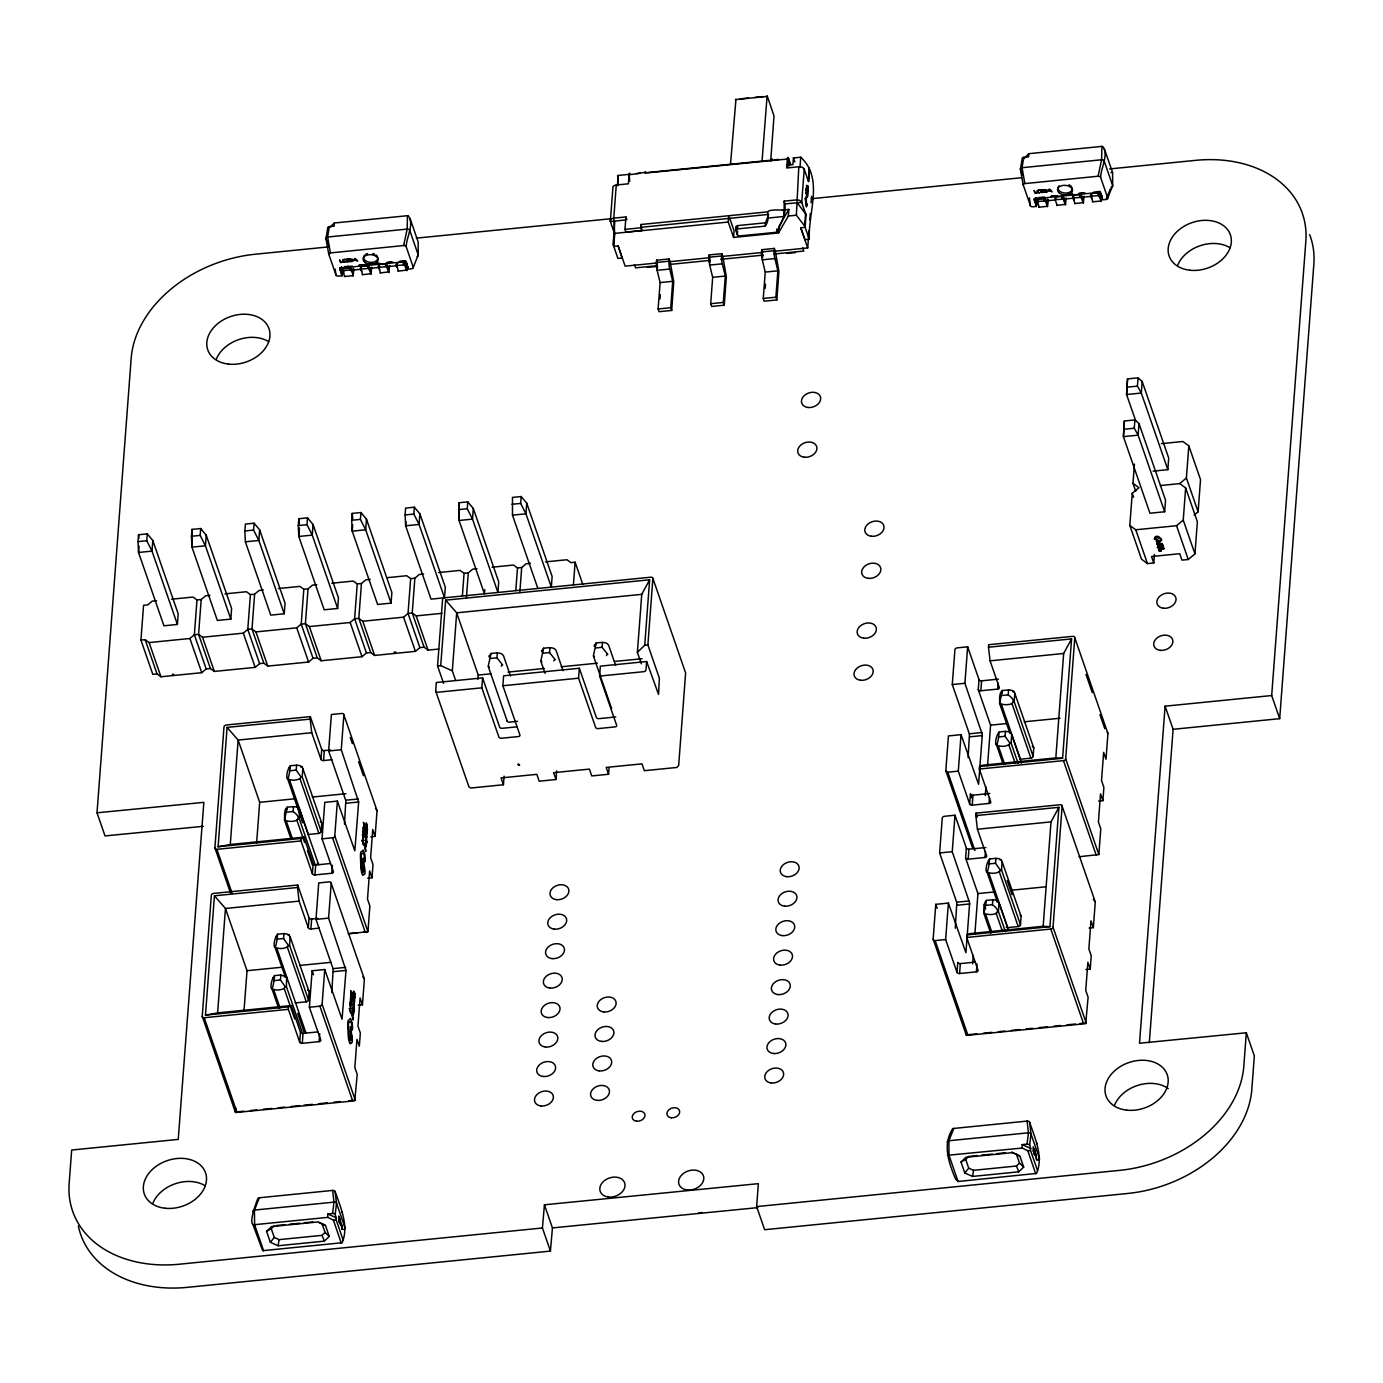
<?xml version="1.0" encoding="UTF-8"?>
<svg xmlns="http://www.w3.org/2000/svg" width="1383" height="1383" viewBox="0 0 1383 1383"><rect width="100%" height="100%" fill="white"/><g stroke="black" fill="none" stroke-linecap="round" stroke-linejoin="round"><path stroke-width="1.5" d="M807.949 189.454C806.963 183.801 808.346 192.565 807.326 188.33M806.687 190.093L806.445 194.502L805.857 192.807M807.292 188.762L807.793 191.511L807.81 190.214M339.146 1220.653C340.097 1227.326 340.443 1219.149 338.87 1220.826L338.87 1218.907L339.717 1223.229M353.374 1014.621L353.201 1013.445M366.028 846.223L365.855 845.048M1033.568 1151.33C1034.536 1157.986 1034.864 1149.878 1033.308 1151.52L1033.308 1149.584L1034.156 1153.906M806.168 188.641L806.462 193.24M1124.379 421.002L1123.411 436.63L1149.947 513.231L1164.659 511.762L1165.541 500.162L1139.004 423.544L1134.89 419.948L1124.379 421.002L1123.411 436.63L1138.14 435.161L1164.659 511.762M1153.111 471.136L1167.84 469.667L1168.704 458.05L1142.168 381.449L1138.053 377.853L1127.543 378.89L1126.575 394.518L1135.65 420.726M330.139 227.123L334.271 223.009L407.466 215.713L407.155 229.094L403.663 245.552L329.88 252.968A2.109 1.348 4.3 0 0 328.739 254.057L336.104 275.321A2.109 1.348 4.3 0 0 337.901 276.133L341.964 275.77L343.001 268.838L350.573 268.077L352.717 272.537L353.166 268.406M1024.042 158.647L1028.71 153.703L1101.905 146.391L1101.594 159.771L1098.102 176.229L1024.319 183.645A2.109 1.348 4.3 0 0 1023.178 184.734L1030.542 205.998A2.109 1.348 4.3 0 0 1032.34 206.81L1036.403 206.447L1037.025 202.195M334.271 223.009L334.202 226.172L329.31 226.656A2.161 1.383 4.3 0 0 327.685 228.23L326.008 238.602L328.791 254.42M338.731 1216.003L339.457 1219.495L339.094 1216.781L339.181 1218.682L339.423 1217.697M407.466 215.713L408.383 215.852C414.485 224.271 406.343 237.53 406.187 246.693L413.361 267.611A2.109 1.348 4.3 0 1 412.238 268.7L408.21 269.149L406.135 262.165L408.037 267.645L407.743 266.504M1028.71 153.703L1028.624 156.849L1023.748 157.334A2.161 1.383 4.3 0 0 1022.123 158.907L1020.429 169.279L1023.23 185.097M1033.17 1146.68L1033.896 1150.172L1033.378 1148.27M1101.905 146.391L1102.821 146.546C1108.924 154.948 1100.782 168.207 1100.626 177.37L1107.8 198.288A2.109 1.348 4.3 0 1 1106.677 199.394L1102.649 199.843L1100.574 192.842L1102.476 198.322L1100.954 193.758M1158.643 549.258L1158.159 547.858L1160.302 547.651L1160.769 549.483L1159.127 549.76L1160.786 549.051M1160.648 544.971C1165.126 542.551 1160.579 550.123 1164.106 548.498L1162.152 549.241L1164.106 548.498L1161.426 547.167L1160.216 543.657L1162.36 543.45M331.816 992.562L333.147 969.051L315.981 919.384L318.73 882.924L329.24 881.87A2.161 1.608 -19.1 0 1 331.211 883.322L364.386 979.078L362.45 1004.767L358.162 1005.199M344.471 824.147L345.819 800.636L328.635 750.986L331.384 714.51L341.895 713.472A2.161 1.608 -19.1 0 1 343.883 714.907L377.04 810.68L375.104 836.369L370.817 836.801M299.713 1042.16L300.457 1032.219L291.225 1005.545L288.528 1006.841L288.356 1009.331L299.713 1042.16A2.161 1.383 4.3 0 0 302.289 1043.318L319.11 1041.641A2.161 1.383 4.3 0 0 320.752 1040.068L309.377 1007.239L312.126 970.762L324.746 969.518L342.05 1019.219L346.009 970.399L328.601 918.122L331.211 883.322M312.368 873.762L313.128 863.822L303.88 837.147L301.2 838.444L301.01 840.933L312.368 873.762A2.161 1.383 4.3 0 0 314.961 874.92L331.782 873.243A2.161 1.383 4.3 0 0 333.407 871.67L322.032 838.824L324.78 802.365L337.4 801.103L354.826 850.839L358.664 802.002L341.255 749.724L343.883 714.907M955.307 928.218L956.811 902.615L939.627 852.948L942.255 818.148A2.161 1.608 -19.1 0 1 944.468 816.281L954.996 815.227L966.354 848.056L965.611 858.013L977.937 893.574L974.877 934.061M968.117 757.728L969.466 734.2L952.282 684.55L954.91 649.733A2.161 1.608 -19.1 0 1 957.14 647.866L967.651 646.829L979.026 679.658L978.265 689.598L990.591 725.176L987.548 765.663M1085.949 969.5L1090.236 969.068L1087.868 962.222L1085.741 990.401L1088.11 997.247L1085.69 1023.662L966.389 1035.418L933.145 939.143L935.772 904.344L948.392 903.082L965.922 952.68L969.656 902.961L952.247 851.686L954.996 815.227M972.629 848.159L945.816 770.746L948.427 735.929L961.047 734.667L978.576 784.282L982.31 734.546L964.902 683.288L967.651 646.829M806.859 194.45L807.378 197.199L807.292 193.897C807.551 198.167 807.43 192.064 807.102 194.571M617.423 185.668L618.184 175.451L629.109 174.362L628.401 183.801L616.265 185.011A4.529 2.887 4.3 0 0 612.842 188.313L610.352 221.47L614.692 234.159L613.775 246.416L618.166 245.984L622.108 257.964L617.89 258.396L613.326 245.102L613.827 233.468L728.253 222.041L733.578 237.427L778.543 232.932L788.345 216.042L788.846 209.421L782.415 210.06M616.265 185.011L613.775 218.151L614.692 234.159M617.769 185.149L618.184 175.451M339.457 1219.495L339.578 1218.146M340.529 1222.572L340.322 1222.002M1033.896 1150.172L1034.017 1148.824M1034.761 1152.679L1034.467 1150.137L1035.003 1152.523M1127.543 378.89L1126.575 394.518L1141.303 393.049L1167.84 469.667M354.567 1001.085C355.327 994.291 350.988 993.547 354.463 1002.468L353.668 996.261L354.376 1001.327M364.455 832.289C365.198 825.461 360.928 824.735 364.351 833.672L363.539 827.466L364.248 832.549M784.455 212.826L783.504 210.095C757.071 209.231 773.944 212.896 765.283 226.121L737.485 228.904A2.161 1.383 4.3 0 0 735.86 230.477L737.346 234.764A2.161 1.383 4.3 0 0 739.922 235.923L776.606 232.258C781.447 222.836 787.515 212.083 784.178 201.14L796.314 199.93A4.529 2.887 4.3 0 1 801.725 202.367L806.03 215.056L805.113 227.313L809.28 239.276L805.062 239.708L800.705 227.763L805.113 227.313L804.647 225.999L796.383 215.229L798.804 166.79L786.668 168L787.342 159.045A4.529 0.934 84.3 0 1 788.604 158.44L790.661 164.37M807.24 192.22L807.81 193.499L807.344 190.837L807.499 194.052M362.64 274.508L360.738 269.028L368.777 268.492L370.99 274.249L371.75 267.265M360.41 269.685C359.494 263.323 372.286 265.64 370.765 270.377M380.515 272.728L378.614 267.247L386.652 266.712L388.865 272.468L389.626 265.484M378.285 267.887C377.386 261.525 390.162 263.859 388.64 268.596M398.39 270.947L396.489 265.467L404.527 264.931L406.74 270.688L407.345 265.83M396.16 266.106C395.261 259.745 408.037 262.079 406.516 266.815M1039.203 206.966L1037.302 201.503L1045.341 200.95L1047.553 206.707L1048.314 199.722M1057.079 205.185L1055.177 199.705L1063.216 199.169L1065.429 204.926L1066.189 197.942M1074.954 203.405L1073.052 197.925L1081.091 197.389L1083.304 203.145L1084.065 196.161M1072.724 198.582C1071.808 192.202 1084.6 194.536 1083.079 199.273M1092.829 201.624L1090.928 196.144L1098.966 195.608L1101.179 201.365L1101.784 196.507M1090.599 196.784C1088.991 192.03 1100.989 191.027 1099.226 195.937M1101.196 193.741L1100.782 197.873L1098.603 191.407M1157.191 547.063C1161.063 544.435 1155.79 547.253 1158.591 544.867M203.301 826.308L105.022 835.92L97.017 812.806L131.178 358.318A120.39 89.325 -19.1 0 1 255.371 254.213L328.359 246.917M138.023 541.6L138.542 534.737L147.255 533.873L152.804 540.511L178.2 613.845L177.404 624.442L163.937 625.79L138.542 552.457L138.023 541.6L146.754 540.736L152.009 551.125L177.404 624.442M139.026 546.095L138.542 552.457L152.009 551.125L152.804 540.511M146.754 540.736L147.255 533.873M438.774 649.042L428.038 650.114L424.097 647.209L419.879 647.624L415.419 651.358L374.62 655.438L370.679 652.551L366.46 652.966L362 656.7L321.202 660.763L317.26 657.876L313.042 658.291L308.599 662.025L267.783 666.105L263.842 663.2L259.624 663.633L255.181 667.367L214.365 671.429L210.423 668.542L206.205 668.957L201.762 672.691L160.947 676.771L157.005 673.867L152.787 674.299L140.945 640.087L143.573 605.287L147.774 604.872L152.234 601.138L156.521 600.706M191.442 536.276L191.96 529.395L200.673 528.531L206.223 535.186L231.618 608.503L230.823 619.117L217.356 620.448L191.96 547.132L191.442 536.276L200.155 535.394L205.427 545.784L230.823 619.117M200.155 535.394L200.673 528.531M171.561 599.202L193.032 597.058L196.991 599.945L194.363 634.762L206.205 668.957M209.939 595.364L205.652 595.796L201.192 599.531L198.582 634.348L210.423 668.542M206.223 535.186L205.427 545.784L191.96 547.132L191.96 529.395M362.45 1004.767L360.081 997.938L357.955 1026.117L360.323 1032.945L359.338 1046.205L356.97 1039.376L354.843 1067.538L357.212 1074.384L354.774 1100.799L235.49 1112.554L202.246 1016.28L211.34 895.285A2.161 1.608 -19.1 0 1 213.57 893.418L297.691 885.016L309.066 917.845L308.323 927.803A2.161 1.383 4.3 0 0 310.898 928.961L319.3 928.114M230.425 892.709L214.901 847.883L223.994 726.888A2.161 1.608 -19.1 0 1 226.224 725.02L310.345 716.619L321.72 749.448L320.977 759.388A2.161 1.383 4.3 0 0 323.553 760.546L331.955 759.716M288.528 1006.841L205.462 1015.139L214.434 895.804L297.501 887.506L297.691 885.016M301.2 838.444L218.116 846.742L227.089 727.389L310.172 719.108L310.345 716.619M244.86 530.934L245.379 524.071L254.092 523.206L259.641 529.845L285.036 603.178L284.241 613.775L270.774 615.124L245.379 541.808L244.86 530.934L253.573 530.069L258.846 540.459L284.241 613.775M253.573 530.069L254.092 523.206M205.462 1015.139L217.615 1012.892L225.464 908.475L214.434 895.804M218.116 846.742L230.287 844.494L238.135 740.061L227.089 727.389M224.98 593.86L246.451 591.734L250.409 594.621L247.782 629.421L259.624 663.633M263.358 590.04L259.07 590.472L254.61 594.206L251.983 629.006L263.842 663.2M259.641 529.845L258.846 540.459L245.379 541.808M235.732 1107.766L235.404 1112.036L243.961 1111.189M243.978 1011.198L247.021 970.71L225.464 908.475L299.074 901.128L308.323 927.803M256.633 842.8L259.676 802.313L238.135 740.061L311.728 732.713L320.977 759.388M298.279 525.609L298.797 518.729L307.51 517.864L313.059 524.52L338.455 597.836L337.659 608.451L324.192 609.799L298.797 536.466L298.279 525.609L306.991 524.727L312.264 535.117L337.659 608.451M299.437 527.978L298.797 536.466L312.264 535.117L313.059 524.52M274.508 975.62C272.347 999.753 267.887 984.368 274.508 975.62L280.818 974.98L286.609 977.038L286.419 986.667L302.566 1033.274M277.62 934.182C275.476 958.315 270.999 942.929 277.62 934.182C281.198 934.009 288.943 932.073 290.171 936.948L309.118 991.663L308.495 999.944A2.161 1.608 -19.1 0 1 306.265 1001.811L295.737 1002.865A2.161 1.608 -19.1 0 1 295.201 1002.865M293.49 806.583L293.11 811.544C305.954 820.672 291.364 823.317 284.621 820.033C284.691 816.627 283.653 810.265 287.18 807.205C290.741 807.05 298.486 805.113 299.713 809.971L318.66 864.686A2.161 1.608 -19.1 0 0 317.226 863.251M290.292 765.767C288.131 789.918 283.653 774.532 290.292 765.767C293.853 765.612 301.615 763.675 302.825 768.533L321.772 823.248L321.15 831.546A2.161 1.608 -19.1 0 1 318.92 833.413L308.409 834.468A2.161 1.608 -19.1 0 1 307.856 834.45M306.991 524.727L307.51 517.864M284.621 820.033L287.18 807.205M278.398 588.536L299.869 586.392L303.828 589.296L301.2 624.096L313.042 658.291M316.776 584.698L312.489 585.13L308.029 588.864L305.401 623.681L317.26 657.876M286.419 986.667L285.451 987.099L280.455 979.959L280.818 974.98M290.171 936.948L289.548 945.229L288.563 945.661L283.567 938.521L283.93 933.542M302.825 768.533L302.203 776.831L301.217 777.263L296.221 770.106L296.602 765.145M341.964 275.77L339.89 268.786A2.161 1.383 4.3 0 1 340.529 267.489A2.161 1.608 -19.1 0 0 339.89 268.786L341.791 274.249L342.223 268.458M315.22 864.876L299.091 818.269L299.713 809.971M339.82 269.616A2.161 1.383 4.3 0 1 341.463 268.025L341.515 267.213M344.765 276.289L342.535 271.466L343.503 268.682M343.347 270.67L349.864 270.031L350.02 268.043M353.875 269.045L353.114 276.03L351.317 268.613M302.289 1043.318L303.05 1033.378A2.161 1.383 4.3 0 1 300.457 1032.219M310.898 928.961L311.642 919.004A2.161 1.383 4.3 0 1 309.066 917.845M314.961 874.92L315.704 864.98A2.161 1.383 4.3 0 1 313.128 863.822M323.553 760.546L324.296 750.606A2.161 1.383 4.3 0 1 321.72 749.448M361.222 268.89L361.378 266.902M367.74 268.233L367.895 266.245M369.036 268.821L369.192 266.833M351.697 520.267L352.216 513.404L360.928 512.54L366.478 519.178L391.873 592.512L391.078 603.109L377.611 604.457L352.216 531.141L351.697 520.267L360.41 519.403L365.682 529.793L391.078 603.109M352.7 524.762L352.216 531.141L365.682 529.793L366.478 519.178M319.11 1041.641L319.715 1033.689M331.782 873.243L332.369 865.291M348.862 1100.712L355.275 1100.073L322.118 1004.317L324.746 969.518M348.101 933.888L367.947 931.675L334.772 835.92L337.4 801.103M379.098 267.109L379.253 265.121M360.41 519.403L360.928 512.54M331.799 583.211L353.287 581.067L357.246 583.954L354.618 618.771L366.46 652.966M370.195 579.373L365.907 579.805L361.447 583.54L358.819 618.339L370.679 652.551M385.615 266.452L385.771 264.464M386.912 267.04L387.067 265.052M396.973 265.329L397.128 263.34M403.508 264.672L403.646 262.684M406.083 262.995A2.161 1.383 4.3 0 0 403.49 261.836L403.611 260.626M404.787 265.242L404.942 263.254M367.705 878.24L371.992 877.807L372.995 864.548L370.627 857.702L372.736 829.523L375.104 836.369M405.115 514.943L405.634 508.08L414.347 507.198L419.896 513.854L445.291 587.17L444.496 597.784L431.029 599.133L405.634 525.799L405.115 514.943L413.828 514.061L419.101 524.451L444.496 597.784M405.962 521.564L405.634 525.799L419.101 524.451L419.896 513.854M413.828 514.061L414.347 507.198M387.378 577.662L406.706 575.726L410.665 578.63L408.037 613.43L419.879 647.624M423.613 574.031L419.326 574.464L414.865 578.198L412.238 613.015L424.097 647.209M443.597 683.323L437.564 665.949L442.56 599.634A2.161 1.608 -19.1 0 1 444.79 597.767L650.892 577.195A2.161 1.608 -19.1 0 1 652.862 578.647L647.884 644.945L659.363 678.189L658.55 694.439L646.639 661.523L600.36 666.139L599.617 676.08L616.662 725.332A2.161 1.383 4.3 0 1 615.037 726.905L598.217 728.599A2.161 1.383 4.3 0 1 595.641 727.441L578.578 678.189L579.339 668.248L503.619 675.803L502.876 685.743L519.922 734.995A2.161 1.383 4.3 0 1 518.297 736.569L501.476 738.245A2.161 1.383 4.3 0 1 498.9 737.087L481.837 687.835L482.598 677.895L436.319 682.51L435.697 690.809A2.161 1.608 -19.1 0 0 437.685 692.243L481.837 687.835M455.612 680.367L452.327 670.841L440.728 665.621L445.654 600.153L649.647 579.788L644.72 645.256L637.39 652.361L641.349 663.788M484.776 589.556L484.448 593.791L459.052 520.475L459.052 502.738L467.765 501.873L473.314 508.512L498.71 581.845L497.915 592.443L472.519 519.126L467.247 508.737L467.765 501.873M452.327 670.841L456.684 612.825L445.654 600.153M462.389 595.814L464.066 573.288L460.124 570.401L438.636 572.545M466.434 597.439L468.284 572.873L472.744 569.139L477.031 568.707M473.314 508.512L472.519 519.126L459.052 520.475L459.052 502.738M477.913 679.33L478.241 675.06L456.684 612.825L641.747 594.344L649.647 579.788M507.198 721.131L488.216 666.347L491.017 653.467C494.751 653.225 501.251 651.635 503.464 655.646L510.5 675.976M502.651 664.964L496.946 657.807L497.327 652.845M537.866 588.466L512.471 515.133L512.471 497.413L521.184 496.532L526.733 503.187L552.128 576.504L551.333 587.118L525.938 513.802L520.665 503.412L521.184 496.532M515.807 590.489L517.484 567.964L513.542 565.059L492.054 567.203M435.749 691.223L468.941 786.841L470.842 788.016L503.429 784.749L504.086 776.174M519.852 592.114L521.702 567.531L526.145 563.797L530.45 563.382M526.733 503.187L525.938 513.802L512.471 515.133M545.023 673.279L540.805 661.091L543.588 648.212C547.34 647.987 553.822 646.38 556.035 650.39L563.071 670.72M555.223 659.708L549.535 652.569L549.898 647.59M503.429 784.749L501.061 777.92L536.829 774.342L539.197 781.188L556.018 779.511L556.658 770.919M573.426 584.732L575.121 562.207L570.902 562.622L566.961 559.735L545.472 561.878M613.326 245.102L614.761 221.194L624.839 219.932M767.738 211.841L640.986 224.495L641.677 230.546L625.929 232.119L624.978 229.371L625.911 216.941L613.775 218.151A4.529 2.887 4.3 0 0 610.352 221.47L614.761 221.194M629.749 181.156L629.075 174.846A4.529 0.934 84.3 0 1 630.06 173.618M611.649 708.615L593.376 655.853L596.177 642.974C599.911 642.732 606.411 641.142 608.606 645.152L615.642 665.482M607.811 654.47L602.106 647.313L602.487 642.334M641.677 230.546L640.986 224.495M556.018 779.511L553.649 772.665L589.4 769.104L591.768 775.932L608.589 774.255L609.073 767.824M656.424 262.459L656.597 260.194L669.216 258.932L670.15 261.664L673.763 281.959L671.689 310.432L659.069 311.694L658.118 308.962L660.106 282.581L657.115 270.307A6.483 1.331 84.3 0 1 656.424 262.459L669.044 261.197L669.216 258.932M656.597 260.194L657.599 267.818M660.019 298.935L660.348 294.683M637.39 652.361L641.747 594.344M671.689 310.432L670.738 307.7L672.708 281.319L669.735 269.063A6.483 1.331 84.3 0 1 669.044 261.197M646.639 661.523L646.017 669.804A2.161 1.608 -19.1 0 1 643.786 671.671L599.617 676.08M708.995 257.221L709.168 254.939L721.788 253.677L722.739 256.408L726.352 276.704L724.26 305.194L711.64 306.456L710.689 303.707L712.677 277.326L709.686 265.069A6.483 1.331 84.3 0 1 708.995 257.221L721.615 255.959L721.788 253.677M709.168 254.939L710.171 262.563M678.725 764.799L685.622 672.985L652.828 578.232M730.501 164.249L735.946 99.299M728.253 222.041L728.616 217.079M724.26 305.194L723.309 302.462L725.297 276.064L722.306 263.807A6.483 1.331 84.3 0 1 721.615 255.959M733.578 237.427L734.062 230.788L729.411 217.338M735.86 230.477L736.119 227.158A2.161 1.383 4.3 0 1 737.744 225.585L765.525 222.801L768.066 216.094M737.485 228.904L737.744 225.585M737.346 234.764L737.606 231.462M762.05 161.102L767.133 95.669L774.013 115.947L770.694 160.981M761.566 251.965L761.739 249.683L774.359 248.421L775.31 251.17L778.923 271.448L776.831 299.938L764.211 301.2L763.26 298.469L765.248 272.088L762.275 259.814A6.483 1.331 84.3 0 1 761.566 251.965L774.186 250.703L774.359 248.421M761.739 249.683L762.759 257.324M765.283 226.121L765.525 222.801M765.179 288.442L765.49 284.189M776.606 232.258L776.848 228.956M778.543 232.932L779.044 226.293L788.846 209.421M776.831 299.938L775.88 297.207L777.868 270.826L774.895 258.552A6.483 1.331 84.3 0 1 774.186 250.703M784.178 201.14L784.126 216.457L768.378 218.03M787.895 167.153L788.604 158.44M809.28 239.276C807.966 212.55 823.991 178.493 800.74 157.23L793.444 157.956L792.943 164.594L786.564 165.234M799.979 167.447L800.74 157.23M798.804 166.79A4.529 2.887 4.3 0 1 804.214 169.21L801.725 202.367L785.129 203.889M806.012 190.56L806.082 189.696L806.669 191.39L806.427 189.436M806.79 187.154L806.721 185.858M804.647 225.999L805.58 213.743L797.299 202.973M807.499 195.573L807.534 194.675L807.378 197.199L807.119 195.245M807.793 191.511L807.551 189.557M809.02 168L808.554 181.571L809.47 169.296M807.914 187.275L807.845 185.979M775.31 251.17L807.707 247.937L808.986 230.736M809.798 220.001L810.282 213.552M811.095 202.817L811.579 196.369M1165.108 706.177L1173.112 729.308L1279.69 718.659L1271.686 695.545L1165.108 706.177L1139.506 1043.231L1246.325 1032.773L1254.346 1055.886L1251.822 1089.337A120.407 89.342 -19.1 0 1 1127.629 1193.477L764.643 1229.712L756.639 1206.598L758.368 1183.658L544.435 1204.8L542.43 1227.983L550.434 1251.096L187.5 1287.331A120.407 89.342 -19.1 0 1 78.364 1226.03M965.611 858.013A2.161 1.383 4.3 0 0 968.186 859.171L985.007 857.477A2.161 1.383 4.3 0 0 986.649 855.904L977.401 829.23L975.828 815.607L1058.911 807.326L1049.939 926.662L1043.162 926.299L969.552 933.646L966.855 934.96L966.682 937.449L978.04 970.278A2.161 1.383 4.3 0 1 976.415 971.851L959.595 973.528A2.161 1.383 4.3 0 1 957.019 972.37L945.644 939.541L948.392 903.082M978.265 689.598A2.161 1.383 4.3 0 0 980.841 690.757L997.679 689.08A2.161 1.383 4.3 0 0 999.304 687.507L990.072 660.832L988.499 647.209L1071.566 638.911L1062.593 758.264L1055.817 757.901L982.207 765.248L979.527 766.545L979.337 769.034L990.712 801.863A2.161 1.383 4.3 0 1 989.07 803.454L972.249 805.131A2.161 1.383 4.3 0 1 969.673 803.972L958.298 771.144L961.047 734.667M957.019 972.37L957.762 962.43A2.161 1.383 4.3 0 0 960.338 963.588L975.067 962.119M969.673 803.972L970.417 794.032A2.161 1.383 4.3 0 0 972.992 795.19L989.83 793.496M959.595 973.528L960.338 963.588M968.186 859.171L968.93 849.214A2.161 1.383 4.3 0 1 966.354 848.056M972.249 805.131L972.992 795.19M980.841 690.757L981.602 680.816A2.161 1.383 4.3 0 1 979.026 679.658M975.828 815.607L976.018 813.135L1060.139 804.733A2.161 1.608 -19.1 0 1 1062.127 806.185L1095.284 901.941L1093.348 927.63L1089.078 928.062M988.499 647.209L988.672 644.72L1072.81 636.336A2.161 1.608 -19.1 0 1 1074.781 637.77L1107.939 733.543L1106.002 759.232L1103.634 752.387L1101.525 780.565L1103.893 787.411L1102.891 800.671L1098.621 801.085M972.647 963.899L973.286 955.376M985.301 795.502L985.941 786.979M976.415 971.851L977.02 963.899M985.007 857.477L985.457 851.513M989.07 803.454L989.519 797.49M997.679 689.08L998.128 683.116M1036.403 206.447L1034.328 199.463A2.161 1.383 4.3 0 1 1034.605 198.426M1034.259 200.293A2.161 1.383 4.3 0 1 1035.902 198.72L1035.953 197.89M1034.674 198.599A2.161 1.608 -19.1 0 0 1034.328 199.463L1036.23 204.926L1036.507 201.071M1036.973 202.143L1037.44 199.515L1045.012 198.754L1047.156 203.215L1047.605 199.083M992.804 899.728L992.424 904.707C1005.268 913.835 990.677 916.48 983.935 913.195C984.022 909.772 982.967 903.41 986.494 900.368C990.055 900.212 997.817 898.259 999.027 903.134L1008.155 929.48M989.606 858.929C987.445 883.063 982.967 867.677 989.606 858.929C993.184 858.774 1000.929 856.82 1002.139 861.695L1021.086 916.41L1020.464 924.691A2.161 1.608 -19.1 0 1 1018.234 926.558L1007.723 927.613A2.161 1.608 -19.1 0 1 1006.271 927.284M999.148 731.953C996.987 756.103 992.51 740.718 999.148 731.953C1002.727 731.797 1010.472 729.861 1011.682 734.719L1021.518 763.088M1008.57 689.892L1008.207 694.871C1021.052 703.999 1006.444 706.627 999.702 703.359C999.788 699.936 998.751 693.574 1002.26 690.515C1005.839 690.359 1013.583 688.423 1014.794 693.281L1033.741 748.013L1033.118 756.294A2.161 1.608 -19.1 0 1 1030.905 758.161L1020.377 759.215A2.161 1.608 -19.1 0 1 1019.841 759.215M1037.786 201.348L1037.941 199.359M983.935 913.195L986.494 900.368M999.702 703.359L1002.26 690.515M1044.303 200.708L1044.459 198.72M1002.139 861.695L1001.517 869.976L1000.531 870.408L995.535 863.269L995.916 858.29M1011.682 734.719L1011.059 743.017L1010.074 743.449L1005.078 736.292L1005.458 731.33M1045.6 201.278L1045.738 199.29M1005.424 931.675L998.405 911.414L999.027 903.134M1033.118 756.294L1014.171 701.579L1014.794 693.281M1054.849 200.362C1053.932 194 1066.725 196.317 1065.204 201.054M1055.661 199.567L1055.817 197.579M1062.179 198.927L1062.334 196.922M1063.475 199.498L1063.613 197.51M1073.536 197.786L1073.692 195.798M1080.054 197.129L1080.209 195.141M1081.35 197.717L1081.506 195.729M1091.412 196.006L1091.567 194.018M1100.505 193.672A2.161 1.383 4.3 0 0 1097.929 192.514L1097.998 191.684A2.161 1.383 4.3 0 1 1100.055 192.185M1043.162 926.299L1051.011 821.882L1058.911 807.326M1055.817 757.901L1063.665 653.485L1071.566 638.911M1097.929 195.349L1098.085 193.361M1079.76 1023.576L1086.191 1022.936L1053.033 927.18L1062.127 806.185M1079.017 856.751L1098.845 854.538L1065.688 758.766L1074.781 637.77M1090.236 969.068L1091.239 955.809L1088.87 948.963L1090.98 920.784L1093.348 927.63M1098.845 854.538L1100.782 828.849L1098.413 822.003L1100.522 793.825L1102.891 800.671M1139.004 423.544L1138.14 435.161L1134.267 428.229L1134.89 419.948M1142.168 381.449L1141.303 393.049L1137.431 386.134L1138.053 377.853M1154.407 554.514L1153.768 562.933L1147.458 563.572L1141.528 559.233L1129.825 525.436L1132.245 493.282L1138.918 487.68L1132.988 483.341L1134.44 464.048M1153.768 562.933L1151.538 556.519L1179.734 553.701L1181.946 560.132L1188.256 559.493L1194.947 553.891L1183.243 520.112L1185.663 487.957L1179.734 483.601L1160.406 485.537M1194.099 515.15L1198.11 511.796L1186.407 477.999L1188.827 445.845L1182.897 441.505L1161.409 443.649M1149.308 1042.73L1173.112 729.308M1194.947 553.891L1197.367 521.737L1185.663 487.957M1198.11 511.796L1200.53 479.642L1188.827 445.845M1246.325 1032.773L1243.818 1066.207A120.407 89.342 -19.1 0 1 1119.608 1170.364L756.639 1206.598M1271.686 695.545L1305.846 241.057A120.39 89.325 -19.1 0 0 1195.534 160.359L1109.685 168.933M1279.69 718.659L1313.85 264.188A120.39 89.325 -19.1 0 0 1309.684 234.626M365.095 860.347C363.712 867.521 365.51 849.888 362.26 853.639A6.69 1.366 84.3 0 0 361.395 854.245A6.587 1.348 84.3 0 0 361.136 855.835A6.69 1.366 84.3 0 0 361.084 857.633A6.587 1.348 84.3 0 0 361.758 863.476L361.447 864.928A4.65 0.951 84.3 0 0 361.464 867.435A4.737 0.968 84.3 0 0 362.294 871.757A4.737 0.968 84.3 0 0 363.314 872.103A4.719 0.968 84.3 0 1 363.107 865.533L363.107 858.221L364.576 867.66A4.719 0.968 84.3 0 1 364.956 872.742A4.668 0.951 84.3 0 1 363.988 874.16L362.882 875.404A7.572 1.556 84.3 0 1 360.998 868.714A7.658 1.573 84.3 0 1 360.773 864.842L360.496 858.013A9.456 1.936 84.3 0 1 360.859 851.876L362.398 851.185A6.69 1.366 84.3 0 1 363.314 850.286L364.645 854.175M366.201 846.068C364.04 837.942 365.976 850.994 366.028 845.601M352.44 1028.745C351.005 1035.919 352.907 1018.32 349.605 1022.037A6.587 1.348 84.3 0 0 348.723 1022.677A6.535 1.348 84.3 0 0 348.481 1024.233A6.587 1.348 84.3 0 0 349.086 1031.891L348.793 1033.343A4.65 0.951 84.3 0 0 348.81 1035.85A4.737 0.968 84.3 0 0 349.64 1040.154A4.737 0.968 84.3 0 0 350.642 1040.5A4.719 0.968 84.3 0 1 350.435 1033.931L350.452 1026.635L351.922 1036.074M353.529 1014.482C351.386 1006.357 353.322 1019.392 353.374 1014.016M550.434 1251.096L552.439 1227.914L544.435 1204.8M340.218 1224.716L340.27 1222.745M1034.657 1155.393L1034.311 1152.8M1034.968 1153.249L1035.089 1151.901M350.539 996.953L350.884 995.881L351.593 1000.946L350.487 997.713M335.187 1214.602A2.161 1.383 4.3 0 0 332.612 1213.444L333.977 1202.138L332.629 1190.417L258.846 1197.816A2.109 1.348 4.3 0 0 257.722 1198.923C256.875 1200.928 247.073 1226.064 254.576 1224.681L327.754 1217.368C329.742 1217.887 336.311 1223.091 336.294 1217.783L335.187 1214.602L336.553 1203.296L334.98 1191.212A2.109 1.348 4.3 0 0 333.182 1190.4L332.629 1190.417M947.372 1155.306L1022.193 1148.046C1024.181 1148.582 1030.75 1153.768 1030.733 1148.46L1029.626 1145.28A2.161 1.383 4.3 0 0 1027.05 1144.121L1028.416 1132.815L1027.068 1121.094L953.285 1128.493A2.109 1.348 4.3 0 0 952.161 1129.6C942.515 1145.314 948.928 1163.276 955.515 1178.852L958.056 1181.497L1036.541 1173.424C1043.716 1156.897 1034.951 1138.088 1029.609 1122.235L1029.419 1121.89A2.109 1.348 4.3 0 0 1027.621 1121.077L1027.068 1121.094M1029.626 1145.28L1030.992 1133.974L1029.609 1122.235M340.166 1219.685L340.564 1221.846M1034.864 1152.125L1034.605 1150.362M339.596 1221.241L339.613 1222.728M1034.035 1151.918L1034.052 1153.422M629.075 174.846L644.945 172.374A4.529 0.934 84.3 0 1 646.086 172.668M329.31 226.656L327.633 237.029L330.399 252.864M252.933 1224.629L262.701 1250.664L342.102 1242.747C349.277 1226.22 340.512 1207.411 335.17 1191.558M1023.748 157.334L1022.072 167.706L1024.838 183.541M278.087 1245.755L324.365 1241.139L329.24 1236.402L325.454 1225.459L317.727 1221.984L271.466 1226.6L266.573 1231.337L270.359 1242.28L278.087 1245.755L279.107 1239.635L322.014 1235.347L325.057 1232.409L322.032 1223.644L318.816 1222.209M972.526 1176.432L973.546 1170.312L1016.453 1166.025L1019.496 1163.086L1016.453 1154.321L1011.647 1152.16L1019.893 1156.136L1023.679 1167.079L1018.804 1171.816L972.526 1176.432L964.798 1172.957L961.012 1162.014L965.904 1157.294L1012.166 1152.661M354.601 260.436C352.924 254.109 361.914 265.934 354.878 258.915L354.601 260.436L356.347 260.246M1049.04 191.113C1047.363 184.786 1056.353 196.611 1049.317 189.592L1049.04 191.113L1050.769 190.94M1034.726 1151.97L1034.743 1150.794M339.025 1218.233L338.939 1217.593M1033.464 1148.91L1033.862 1148.374M488.96 656.839L491.017 653.467M541.548 651.6L543.588 648.212M594.12 646.345L596.177 642.974M1158.989 550.278L1161.322 550.59L1159.352 551.333L1161.322 550.59L1158.989 550.278L1161.322 550.59M678.673 765.369L676.944 767.444L644.34 770.694L641.971 763.848L606.221 767.427L608.589 774.255M301.217 777.263C299.022 780.548 290.741 781.101 287.733 778.594M288.563 945.661C286.35 948.945 278.087 949.499 275.061 947.009M285.451 987.099C283.238 990.384 274.958 990.937 271.95 988.447M501.943 664.946L501.286 666.139M554.531 659.708L553.857 660.884M607.102 654.453L606.428 655.646M1010.074 743.449C1007.879 746.734 999.598 747.287 996.59 744.797M1000.531 870.408C998.336 873.693 990.055 874.246 987.047 871.757M1106.141 199.48L1110.342 188.901M413.31 267.247L418.236 254.904L418.15 241.904L410.008 218.358M259.382 1197.73L254.455 1210.073L254.576 1224.681L263.617 1250.82M1107.748 197.925L1112.675 185.581L1112.589 172.581L1104.429 149.036M953.803 1128.407L948.894 1140.75L949.015 1155.358L958.056 1181.497M1159.213 544.504L1156.828 544.003L1158.159 545.161M342.586 268.285L343.537 271.016L341.791 274.249M1037.025 198.962L1037.976 201.693L1036.23 204.926M299.091 818.269L298.106 818.701M1014.171 701.579L1013.203 702.011M998.405 911.414L997.42 911.846M1162.913 544.954L1160.942 545.784L1163.086 545.559M342.275 1229.435L342.379 1225.286L341.376 1224.698L342.102 1228.623L340.996 1222.918L342.033 1229.262M1036.005 1154.857L1035.59 1153.508L1036.714 1160.112L1035.763 1154.442M518.815 764.868C519.074 762.431 516.118 765.404 519.68 765.214M270.359 1242.28L274.301 1237.474L271.258 1228.709L274.301 1225.77M964.798 1172.957L968.722 1168.151L965.697 1159.386L968.74 1156.447L977.332 1155.583M1112.589 172.581L1110.947 172.529M302.013 766.631L300.837 767.081M298.901 808.07L297.725 808.519M289.358 935.029L288.183 935.496M286.246 976.467L285.071 976.934M1013.998 691.379L1012.823 691.828M1010.887 732.817L1009.711 733.267M1001.327 859.777L1000.168 860.243M998.215 901.215L997.039 901.681M345.456 259.762L344.868 259.364C340.754 259.14 343.641 263.842 346.113 261.612M1039.895 190.439L1039.307 190.041C1035.193 189.817 1038.08 194.519 1040.535 192.289M140.945 640.087L145.163 639.672L149.105 642.576L189.903 638.497L194.363 634.762L198.582 634.348L202.523 637.235L214.365 671.429M202.523 637.235L243.322 633.155L247.782 629.421L251.983 629.006L255.941 631.91L267.783 666.105M255.941 631.91L296.74 627.83L301.2 624.096L305.401 623.681L309.36 626.568L321.202 660.763M309.36 626.568L350.158 622.506L354.618 618.771L358.819 618.339L362.778 621.244L374.62 655.438M362.778 621.244L403.577 617.164L408.037 613.43L412.238 613.015L416.197 615.902L428.038 650.114M1179.734 483.601L1186.407 477.999M1129.825 525.436L1135.754 529.775L1176.553 525.713L1183.243 520.112M344.868 259.364L342.707 260.211L344.695 262.217M1039.307 190.041L1037.146 190.889L1039.134 192.894M1158.971 545.922L1158.453 546.406M266.573 1231.337L271.258 1228.709M961.012 1162.014L965.697 1159.386M1158.556 542.655C1153.785 540.407 1157.346 542.464 1159.576 540.978A2.213 1.418 4.3 0 0 1160.683 539.768L1160.527 539.284A2.213 1.418 4.3 0 0 1159.04 538.35C1156.361 535.031 1155.116 538.627 1158.297 540.511L1154.235 539.18L1154.943 537.088A2.524 1.608 4.3 0 1 1157.191 536.293A2.524 1.608 4.3 0 1 1159.438 537.261L1160.89 538.523A3.164 2.023 4.3 0 1 1161.513 540.373L1160.199 541.479A2.23 1.418 4.3 0 1 1159.179 542.516L1157.485 542.585M1156.828 544.003L1158.954 543.796M1158.159 547.858L1160.302 547.651M806.859 186.307L806.41 185.357M807.983 186.428L807.534 185.478M173.791 674.195L172.391 674.334M1161.443 546.492L1163.328 546.285M1158.66 548.584L1160.544 548.36M740.164 98.885L748.566 98.037M754.876 97.415L763.295 96.568M735.358 99.593L766.908 96.447M636.232 173.653L640.173 173.255M647.866 172.495L770.037 160.29M774.808 159.806L778.75 159.425M644.841 173.1L787.342 159.045L789.676 165.735M416.369 238.135L609.54 218.86M811.32 198.72L1021.674 177.715M641.919 227.227L768.689 214.4M624.978 229.371L640.727 227.797M788.345 216.042L796.383 215.229M347.116 260.384L348.602 260.229M1041.555 191.061L1043.041 190.906M344.263 266.694L348.533 266.279M359.234 265.208L378.493 263.289M387.05 262.424L391.32 262.009M399.877 261.145L404.7 260.73A2.161 1.608 -19.1 0 1 405.911 261.37L407.138 264.793M1051.529 196.092L1055.817 195.677M1062.23 195.038L1072.931 193.966M1079.345 193.326L1083.615 192.894M345.802 266.781L352.216 266.141M358.629 265.501L380.031 263.358M386.445 262.718L392.858 262.079M1038.097 197.665L1044.511 197.026M1050.924 196.386L1057.355 195.746M1061.625 195.314L1072.326 194.26M1078.74 193.62L1085.154 192.98M1093.711 192.116L1097.998 191.684M341.463 268.025L403.49 261.836M1035.902 198.72L1097.929 192.514M349.951 270.377L360.652 269.305M369.209 268.458L379.91 267.386M386.324 266.746L397.025 265.674M1044.39 201.054L1055.091 199.982M1063.648 199.135L1074.349 198.063M1080.763 197.423L1091.464 196.351M344.298 276.531L352.907 275.666M362.173 274.733L371.266 273.644M380.048 272.952L389.142 271.863M397.924 271.172L407.017 270.083M1038.719 207.208L1047.346 206.344M1056.595 205.427L1065.705 204.321M1074.487 203.629L1083.581 202.54M1092.363 201.849L1100.972 200.984M657.547 262.926L625.151 266.158L618.166 245.984M670.15 261.664L710.119 257.67M722.739 256.408L762.69 252.432M656.873 265.726L635.575 267.853L634.451 264.568M669.649 264.447L710.119 260.402M720.768 259.347L763.364 255.094M774.013 254.023L803.834 251.049L802.693 247.764M647.348 267.368L655.628 266.556M787.152 253.417L795.432 252.588M657.115 270.307L669.735 269.063M709.686 265.069L722.306 263.807M762.275 259.814L774.895 258.552M660.106 282.581L672.708 281.319M712.677 277.326L725.297 276.064M765.248 272.088L777.868 270.826M658.118 308.962L670.738 307.7M710.689 303.707L723.309 302.462M763.26 298.469L775.88 297.207M1126.92 387.188L1137.431 386.134M1123.757 429.283L1134.267 428.229M458.534 509.601L467.247 508.737M511.952 504.276L520.665 503.412M196.991 599.945L201.192 599.531M250.409 594.621L254.61 594.206M303.828 589.296L308.029 588.864M357.246 583.954L361.447 583.54M410.665 578.63L414.865 578.198M464.066 573.288L468.284 572.873M517.484 567.964L521.702 567.531M416.197 615.902L441.972 613.326M394.034 652.188L395.815 652.015M490.637 658.446L496.946 657.807M543.225 653.191L549.535 652.569M595.796 647.953L602.106 647.313M437.564 665.949L440.728 665.621M644.72 645.256L647.884 644.945M478.241 675.06L491 673.798M508.01 672.103L544.176 668.49M561.204 666.779L597.37 663.183M614.38 661.472L642.04 658.723M502.876 685.743L578.578 678.189M990.072 660.832L1063.665 653.485M517.553 721.321L509.134 722.151A2.161 1.608 -19.1 0 1 507.163 720.716M516.948 726.836L502.219 728.305A2.161 1.383 4.3 0 1 499.643 727.147L482.598 677.895M615.781 716.964L598.96 718.641A2.161 1.383 4.3 0 1 596.384 717.483L579.339 668.248M981.602 680.816L998.422 679.139M952.282 684.55L964.902 683.288M324.296 750.606L330.606 749.984M328.635 750.986L341.255 749.724M1001.897 695.493L1008.207 694.871M289.911 770.746L296.221 770.106M990.591 725.176L1007.412 723.482M1024.233 721.805L1059.983 718.244M259.676 802.313L295.443 798.734M312.264 797.057L345.906 793.704M969.345 733.803L981.965 732.541M969.69 736.828L982.31 735.566M345.698 800.238L358.318 798.976M998.768 736.932L1005.078 736.292M346.044 803.264L358.664 802.002M286.8 812.184L293.11 811.544M979.527 766.545L1062.593 758.264M945.816 770.746A2.161 1.608 -19.1 0 0 947.787 772.181L958.298 771.144M979.337 769.034L1063.458 760.633A2.161 1.608 -19.1 0 0 1065.688 758.766M230.287 844.494L303.88 837.147M214.901 847.883A2.161 1.608 -19.1 0 0 216.889 849.335L301.01 840.933M322.032 838.824L332.56 837.787A2.161 1.608 -19.1 0 0 334.772 835.92M315.704 864.98L330.416 863.511M977.401 829.23L1051.011 821.882M968.93 849.214L985.768 847.537M939.627 852.948L952.247 851.686M311.642 919.004L317.952 918.381M315.981 919.384L328.601 918.122M989.225 863.891L995.535 863.269M277.257 939.143L283.567 938.521M348.672 933.594L357.246 932.747M363.66 932.107L367.947 931.675L369.866 905.986L367.498 899.14L369.624 870.962L371.992 877.807M977.937 893.574L994.757 891.897M1011.578 890.22L1045.22 886.849M247.021 970.71L282.772 967.149M299.592 965.472L331.142 962.309M956.69 902.2L969.31 900.938M957.036 905.225L969.656 903.963M333.044 968.636L345.646 967.374M986.114 905.329L992.424 904.707M333.389 971.661L346.009 970.399M274.145 980.582L280.455 979.959M966.855 934.96L1049.939 926.662M933.145 939.143A2.161 1.608 -19.1 0 0 935.133 940.596L945.644 939.541M966.682 937.449L1050.803 929.048A2.161 1.608 -19.1 0 0 1053.033 927.18M217.615 1012.892L291.225 1005.545M202.246 1016.28A2.161 1.608 -19.1 0 0 204.217 1017.732L288.356 1009.331M309.377 1007.239L319.888 1006.184A2.161 1.608 -19.1 0 0 322.118 1004.317M303.05 1033.378L317.762 1031.908M966.319 1034.899L977.02 1033.827M983.434 1033.187L991.991 1032.34M998.422 1031.701L1004.836 1031.061M1011.267 1030.421L1019.824 1029.557M1026.255 1028.917L1032.669 1028.278M1039.1 1027.638L1047.657 1026.791M1054.071 1026.134L1060.502 1025.495M1066.915 1024.855L1075.49 1024.008M250.392 1110.549L256.806 1109.909M263.237 1109.27L271.794 1108.405M278.225 1107.766L284.639 1107.126M291.07 1106.486L299.627 1105.639M303.914 1105.207L312.472 1104.36M318.885 1103.703L327.46 1102.856M333.873 1102.216L340.304 1101.577M327.754 1217.368L327.736 1213.928L332.612 1213.444M1022.193 1148.046L1022.175 1144.623L1027.05 1144.121M276.444 1225.545L285.036 1224.698M289.324 1224.266L300.042 1223.194M304.346 1222.762L312.921 1221.915M981.619 1155.168L992.337 1154.096M996.624 1153.664L1005.216 1152.8M542.43 1227.983L179.496 1264.2A120.407 89.342 -19.1 0 1 69.15 1183.502L71.674 1150.034L178.234 1139.402L203.837 802.347L97.017 812.806M552.439 1227.914L757.815 1207.618M1161.426 547.167L1163.57 546.976M1002.312 692.883L1000.497 692.727M287.215 809.574L285.417 809.401M274.56 977.971L272.745 977.816M1098.102 176.229L1098.655 176.211A2.109 1.348 4.3 0 1 1100.436 177.024L1100.626 177.37M403.663 245.552L404.216 245.534A2.109 1.348 4.3 0 1 405.997 246.347L406.187 246.693M349.864 270.031L351.161 270.601M595.554 645.36L594.413 645.169M542.983 650.598L541.842 650.425M490.412 655.853L489.254 655.663M289.669 768.153L288.528 767.963M277.015 936.55L275.874 936.377M1034.657 1149.238L1034.501 1150.725M340.235 1218.561L340.08 1220.048M1161.789 548.204L1164.106 548.498M1100.851 195.66L1099.139 191.407L1102.182 197.181M404.164 260.73L405.582 264.827L407.172 265.571L406.343 262.77M1033.931 1149.429L1033.793 1149.031M339.492 1218.751L339.354 1218.354M1022.175 1144.623L1030.733 1148.46M968.722 1168.151L973.546 1170.312M327.736 1213.928L336.294 1217.783M274.301 1237.474L279.107 1239.635M1016.453 1154.321L1019.893 1156.136M322.032 1223.644L325.454 1225.459M1093.331 899.382L1095.284 901.941M594.483 656.683L593.618 655.801M541.894 661.938L541.03 661.057M489.323 667.176L488.458 666.295M375.554 808.433L377.04 810.68M362.899 976.83L364.386 979.078M1019.496 1163.086L1023.679 1167.079M325.057 1232.409L329.24 1236.402M367.325 825.236L366.218 822.868L367.463 829.679L366.495 824.147L367.031 826.654M1107.282 732.022L1107.939 733.543M1036.662 199.031L1037.976 201.693M343.537 271.016L341.566 267.023L342.431 271.638M1016.453 1166.025L1018.804 1171.816M322.014 1235.347L324.365 1241.139M406.412 264.983L404.7 260.73L405.582 264.827M340.304 1220.117L340.495 1220.774M804.214 169.21L808.554 181.571M1090.755 194.796L1092.034 198.495M1072.88 196.593L1074.159 200.276M1176.553 525.713L1188.256 559.493M1132.988 483.341L1135.737 491.293M1022.4 174.967L1020.429 169.279A2.144 1.297 -0.6 0 1 1022.072 167.706L1101.594 159.771A2.144 1.245 7.3 0 1 1104.135 160.929L1112.675 185.581A2.144 1.435 10 0 1 1111.033 187.137M1132.245 493.282L1133.611 497.258M1135.754 529.775L1147.458 563.572M1086.018 674.489L1092.276 692.555M1099.934 714.648L1104.792 728.703M1063.458 760.633L1096.149 855.04M1011.941 703.446L1030.905 758.161M1001.43 704.483L1020.377 759.215M999.46 703.048L1009.279 731.417M1011.059 743.017L1018.078 763.278M1008.829 744.884L1015.157 763.122M998.319 745.921L1004.628 764.159M793.444 157.956L794.845 162.001M996.348 744.486L1003.366 764.747M805.58 213.743L806.03 215.056M1050.803 929.048L1083.494 1023.437M800.705 227.763L807.707 247.937M1007.187 880.504L1012.097 894.697M1001.517 869.976L1020.464 924.691M999.287 871.843L1018.234 926.558M970.417 794.032L971.782 797.974M976.018 813.135L977.366 816.99M988.776 872.898L1007.723 927.613M986.788 871.446L997.316 901.837M947.787 772.181L974.911 850.51M996.175 913.281L1002.485 931.52M984.298 904.603L985.716 908.648M985.664 914.336L991.974 932.574M983.676 912.884L990.695 933.145M736.119 227.158L737.104 230.027M1030.456 1150.137L1037.561 1170.658M935.772 904.344L937.138 908.268M935.133 940.596L967.823 1034.985M625.911 216.941L626.862 219.672M575.121 562.207L582.779 584.335M396.316 264.118L397.595 267.818M378.441 265.899L379.72 269.599M360.565 267.697L361.845 271.379M342.69 269.478L343.969 273.177M328.618 246.191L326.008 238.602A2.144 1.297 -0.6 0 1 327.633 237.029L407.155 229.094A2.144 1.245 7.3 0 1 409.696 230.252L418.236 254.904A2.144 1.435 10 0 1 417.147 256.374M403.577 617.164L415.419 651.358M350.158 622.506L362 656.7M350.245 737.571L352.337 743.587M358.595 761.67L363.452 775.725M296.74 627.83L308.599 662.025M332.56 837.787L365.233 932.177M302.203 776.831L321.15 831.546M299.973 778.698L318.92 833.413M243.322 633.155L255.181 667.367M289.462 779.735L308.409 834.468M287.474 778.301L302.635 822.712M296.861 820.136L304.571 842.42M307.389 850.528L312.299 864.721M286.333 821.174L292.66 839.412M284.362 819.739L290.672 837.977M312.126 970.762L313.492 974.704M319.888 1006.184L352.579 1100.574M189.903 638.497L201.762 672.691M289.548 945.229L308.495 999.944M287.318 947.096L306.265 1001.811M276.79 948.15L305.989 1033.101A2.161 1.608 -19.1 0 0 305.055 1031.77M274.819 946.698L285.347 977.09M297.708 1013.411L304.018 1031.649M284.189 988.534L294.717 1018.925M273.678 989.588L280.006 1007.827M271.708 988.136L278.726 1008.397M149.105 642.576L160.947 676.771M145.163 639.672L157.005 673.867M216.889 849.335L232.188 893.504M336.017 1219.46L343.122 1239.981M204.217 1017.732L236.908 1112.122M1027.759 1150.552L1035.694 1173.752M366.391 833.361L366.841 837.718L365.596 830.906L366.08 834.692M364.282 834.623L364.057 837.337L362.83 830.526L363.954 836.196M363.677 842.299L363.47 844.961L362.087 840.103L363.366 843.82M365.302 847.295L365.769 851.634L364.524 844.84L364.991 848.609M354.394 1003.418L354.186 1006.115L352.942 999.321L354.065 1004.992M350.331 999.425L351.403 1005.735L351.61 1003.038L351.299 1004.611L350.176 1001.361M353.305 1017.335L353.097 1020.032L351.852 1013.238L352.993 1018.908M333.32 1219.875L341.255 1243.075M1100.764 193.447L1101.611 196.248M351.991 1022.59L350.66 1018.683A6.69 1.366 84.3 0 0 349.726 1019.599L348.205 1020.274A9.456 1.936 84.3 0 0 347.842 1026.428L348.118 1033.239A7.658 1.573 84.3 0 0 348.343 1037.129A7.572 1.556 84.3 0 0 350.227 1043.802L351.334 1042.557A4.668 0.951 84.3 0 0 352.285 1041.174A4.719 0.968 84.3 0 0 351.922 1036.005M1036.005 197.7L1036.87 202.333M1036.731 1142.79L1036.783 1143.153A2.109 1.348 4.3 0 1 1036.455 1143.81M342.293 1212.113L342.344 1212.476A2.109 1.348 4.3 0 1 342.241 1212.822M1029.436 197.821L1030.352 205.652M335.222 269.115L335.913 274.975M310.172 719.108L311.728 732.713M297.501 887.506L299.074 901.128M352.216 513.404L352.821 518.746M298.797 518.729L299.402 524.071M138.542 534.737L138.94 538.298M771.593 160.618A4.529 0.934 84.3 0 1 772.838 160.013M352.06 1022.78A6.69 1.366 84.3 0 1 352.509 1029.038M307.666 990.211A2.161 1.608 -19.1 0 1 309.118 991.663M1032.306 746.561A2.161 1.608 -19.1 0 1 1033.741 748.013M1020.153 915.079A2.161 1.608 -19.1 0 1 1021.086 916.41M364.714 854.383A6.69 1.366 84.3 0 1 365.164 860.641M320.337 821.813A2.161 1.608 -19.1 0 1 321.772 823.248M343.468 1229.504A2.144 1.297 -0.8 0 0 345.093 1227.914L336.553 1203.296A2.144 1.487 1.3 0 0 333.977 1202.138L254.455 1210.073A2.144 1.435 10 0 0 252.847 1211.646M1037.89 1160.181A2.144 1.297 -0.8 0 0 1039.515 1158.608L1030.992 1133.974A2.144 1.487 1.3 0 0 1028.416 1132.815L948.894 1140.75A2.144 1.435 10 0 0 947.286 1142.323M1072.136 187.794A7.174 4.581 4.3 0 1 1063.925 192.946A7.174 4.581 4.3 0 1 1059.084 185.771M1068.973 184.786A7.174 4.581 4.3 0 1 1071.497 186.636M1099.623 191.511A2.161 1.608 -19.1 0 1 1100.038 191.736M377.697 257.117A7.174 4.581 4.3 0 1 369.486 262.269A7.174 4.581 4.3 0 1 364.645 255.094M365.855 254.213A7.174 4.581 4.3 0 1 367.377 253.59M372.84 253.521A7.174 4.581 4.3 0 1 374.534 254.092M375.969 254.939A7.174 4.581 4.3 0 1 377.058 255.959M403.559 261.007A2.161 1.383 4.3 0 1 405.945 261.819M216.405 358.992A32.397 24.03 -19.1 0 1 268.596 341.618M152.943 1203.124A32.397 24.03 -19.1 0 1 205.151 1185.75M701.751 1212.442A12.948 9.612 -19.1 0 1 698.467 1213.116M1177.763 265.121A32.397 24.03 -19.1 0 1 1229.971 247.747M1114.629 1105.034A32.397 24.03 -19.1 0 1 1168.255 1088.611M352.838 1009.002C355.241 1019.599 352.44 1005.147 352.838 1009.002M365.51 840.605C367.826 851.15 365.25 837.078 365.51 840.605M806.825 188.572C806.635 192.289 805.891 184.267 806.825 188.572M351.835 999.46L351.697 1002.087L350.694 995.103L351.835 999.46M367.273 831.442L367.135 834.053L366.132 827.069L367.273 831.442M805.234 198.754L806.479 206.931L806.289 196.628L805.234 198.754M351.714 1038.789C350.833 1042.73 350.833 1032.409 351.714 1038.789M364.369 870.374C363.487 874.333 363.504 863.995 364.369 870.374M352.492 259.987L352.769 261.007L350.158 261.664L349.207 258.932L352.717 259.399L352.769 261.007L351.299 261.543L349.882 259.174L352.492 259.987M1046.931 190.664L1047.208 191.684L1044.597 192.341L1043.646 189.609L1047.156 190.076L1047.208 191.684L1045.738 192.237L1044.321 189.851L1046.931 190.664M349.934 1004.127L350.919 1009.348L349.916 1002.64L349.934 1004.127M362.588 835.73L363.573 840.95L362.588 834.226L362.588 835.73M367.117 831.719L367.031 832.929L366.322 827.847L367.117 831.719M354.394 1010.904L352.838 1007.239L353.737 1007.844L353.097 1003.781L354.394 1010.904M367.065 842.506L365.752 835.384L366.391 839.446L365.492 838.824L367.065 842.506M363.452 822.487L364.697 829.299L365.043 824.787L363.452 822.487M349.415 1008.501L350.815 1013.359L351.023 1010.714L350.694 1012.235L349.415 1008.501M350.798 990.885L352.025 997.713L352.388 993.184L350.798 990.885M364.386 824.579L364.265 826.273L363.712 823.767L364.386 824.579M351.731 992.994L351.61 994.671L351.057 992.181L351.731 992.994M353.564 991.283L354.809 998.094L355.154 993.564L353.564 991.283M354.515 993.374L354.376 995.051L353.841 992.562L354.515 993.374M1154.943 538.575L1156.067 538.748L1154.943 538.575M806.773 203.889L806.946 205.358L806.773 203.889M1159.213 546.302L1158.297 547.132L1159.559 547.34L1157.709 547.236L1159.213 546.302M348.291 259.019L346.805 259.485L347.548 261.612L349.225 261.439L347.081 261.975L346.13 259.243L348.291 259.019M1042.73 189.696L1041.243 190.162L1041.969 192.289L1043.664 192.133L1041.52 192.652L1040.569 189.92L1042.73 189.696M342.673 262.096L340.616 262.614L339.665 259.883L341.082 262.269L342.673 262.096M1037.112 192.773L1035.054 193.292L1034.104 190.56L1035.521 192.946L1037.112 192.773M1059.482 193.171A7.555 4.823 4.3 0 0 1072.223 191.909A7.555 4.823 4.3 0 0 1063.354 185.357A7.555 4.823 4.3 0 0 1059.482 193.171M365.043 262.493A7.555 4.823 4.3 0 0 377.784 261.231A7.555 4.823 4.3 0 0 368.933 254.679A7.555 4.823 4.3 0 0 365.043 262.493M228.42 364.092A32.397 24.03 -19.1 0 0 269.339 329.794A32.397 24.03 -19.1 0 0 217.39 323.916A32.397 24.03 -19.1 0 0 228.42 364.092M164.957 1208.223A32.397 24.03 -19.1 0 0 205.877 1173.908A32.397 24.03 -19.1 0 0 153.945 1168.03A32.397 24.03 -19.1 0 0 164.957 1208.223M556.45 899.659A9.716 7.209 -19.1 0 0 568.724 889.373A9.716 7.209 -19.1 0 0 553.148 887.627A9.716 7.209 -19.1 0 0 556.45 899.659M554.237 929.134A9.716 7.209 -19.1 0 0 566.511 918.848A9.716 7.209 -19.1 0 0 550.935 917.085A9.716 7.209 -19.1 0 0 554.237 929.134M552.024 958.609A9.716 7.209 -19.1 0 0 564.281 948.323A9.716 7.209 -19.1 0 0 548.723 946.56A9.716 7.209 -19.1 0 0 552.024 958.609M549.812 988.067A9.716 7.209 -19.1 0 0 562.068 977.798A9.716 7.209 -19.1 0 0 546.51 976.035A9.716 7.209 -19.1 0 0 549.812 988.067M547.599 1017.542A9.716 7.209 -19.1 0 0 559.856 1007.256A9.716 7.209 -19.1 0 0 544.297 1005.51A9.716 7.209 -19.1 0 0 547.599 1017.542M545.369 1047.017A9.716 7.209 -19.1 0 0 557.643 1036.731A9.716 7.209 -19.1 0 0 542.084 1034.968A9.716 7.209 -19.1 0 0 545.369 1047.017M543.156 1076.493A9.716 7.209 -19.1 0 0 555.43 1066.207A9.716 7.209 -19.1 0 0 539.854 1064.443A9.716 7.209 -19.1 0 0 543.156 1076.493M540.943 1105.951A9.716 7.209 -19.1 0 0 553.217 1095.682A9.716 7.209 -19.1 0 0 537.641 1093.918A9.716 7.209 -19.1 0 0 540.943 1105.951M601.467 1041.416A9.716 7.209 -19.1 0 0 613.741 1031.13A9.716 7.209 -19.1 0 0 598.165 1029.367A9.716 7.209 -19.1 0 0 601.467 1041.416M603.679 1011.941A9.716 7.209 -19.1 0 0 615.954 1001.672A9.716 7.209 -19.1 0 0 600.378 999.909A9.716 7.209 -19.1 0 0 603.679 1011.941M597.041 1100.367A9.716 7.209 -19.1 0 0 609.298 1090.081A9.716 7.209 -19.1 0 0 593.739 1088.317A9.716 7.209 -19.1 0 0 597.041 1100.367M599.254 1070.891A9.716 7.209 -19.1 0 0 611.511 1060.605A9.716 7.209 -19.1 0 0 595.952 1058.842A9.716 7.209 -19.1 0 0 599.254 1070.891M608.416 1197.021A12.948 9.612 -19.1 0 0 624.77 1183.312A12.948 9.612 -19.1 0 0 604.008 1180.978A12.948 9.612 -19.1 0 0 608.416 1197.021M636.578 1121.25A6.587 4.875 -19.1 0 0 644.893 1114.283A6.587 4.875 -19.1 0 0 634.348 1113.09A6.587 4.875 -19.1 0 0 636.578 1121.25M671.274 1117.792A6.587 4.875 -19.1 0 0 679.589 1110.826A6.587 4.875 -19.1 0 0 669.026 1109.633A6.587 4.875 -19.1 0 0 671.274 1117.792M687.213 1189.985A12.948 9.612 -19.1 0 0 703.567 1176.276A12.948 9.612 -19.1 0 0 682.822 1173.925A12.948 9.612 -19.1 0 0 687.213 1189.985M804.266 457.22A9.871 7.33 -19.1 0 0 816.748 446.761A9.871 7.33 -19.1 0 0 800.913 444.963A9.871 7.33 -19.1 0 0 804.266 457.22M808 407.484A9.871 7.33 -19.1 0 0 820.482 397.025A9.871 7.33 -19.1 0 0 804.647 395.244A9.871 7.33 -19.1 0 0 808 407.484M782.294 935.617A9.716 7.209 -19.1 0 0 794.551 925.331A9.716 7.209 -19.1 0 0 778.992 923.567A9.716 7.209 -19.1 0 0 782.294 935.617M784.507 906.142A9.716 7.209 -19.1 0 0 796.764 895.873A9.716 7.209 -19.1 0 0 781.205 894.11A9.716 7.209 -19.1 0 0 784.507 906.142M786.72 876.684A9.716 7.209 -19.1 0 0 798.976 866.398A9.716 7.209 -19.1 0 0 783.418 864.634A9.716 7.209 -19.1 0 0 786.72 876.684M775.638 1024.025A9.716 7.209 -19.1 0 0 787.912 1013.756A9.716 7.209 -19.1 0 0 772.336 1011.993A9.716 7.209 -19.1 0 0 775.638 1024.025M780.064 965.092A9.716 7.209 -19.1 0 0 792.338 954.806A9.716 7.209 -19.1 0 0 776.762 953.043A9.716 7.209 -19.1 0 0 780.064 965.092M771.213 1082.975A9.716 7.209 -19.1 0 0 783.47 1072.689A9.716 7.209 -19.1 0 0 767.911 1070.926A9.716 7.209 -19.1 0 0 771.213 1082.975M773.425 1053.5A9.716 7.209 -19.1 0 0 785.7 1043.214A9.716 7.209 -19.1 0 0 770.124 1041.451A9.716 7.209 -19.1 0 0 773.425 1053.5M777.851 994.567A9.716 7.209 -19.1 0 0 790.125 984.281A9.716 7.209 -19.1 0 0 774.549 982.518A9.716 7.209 -19.1 0 0 777.851 994.567M871.376 536.258A9.871 7.33 -19.1 0 0 883.858 525.799A9.871 7.33 -19.1 0 0 868.023 524.001A9.871 7.33 -19.1 0 0 871.376 536.258M868.213 578.353A9.871 7.33 -19.1 0 0 880.694 567.894A9.871 7.33 -19.1 0 0 864.859 566.114A9.871 7.33 -19.1 0 0 868.213 578.353M863.718 638.168A9.871 7.33 -19.1 0 0 876.2 627.709A9.871 7.33 -19.1 0 0 860.364 625.911A9.871 7.33 -19.1 0 0 863.718 638.168M860.554 680.263A9.871 7.33 -19.1 0 0 873.019 669.804A9.871 7.33 -19.1 0 0 857.201 668.024A9.871 7.33 -19.1 0 0 860.554 680.263M1189.778 270.221A32.397 24.03 -19.1 0 0 1230.714 235.905A32.397 24.03 -19.1 0 0 1178.765 230.027A32.397 24.03 -19.1 0 0 1189.778 270.221M1126.644 1110.134A32.397 24.03 -19.1 0 0 1167.563 1075.818A32.397 24.03 -19.1 0 0 1115.632 1069.941A32.397 24.03 -19.1 0 0 1126.644 1110.134M1163.414 608.243A9.871 7.33 -19.1 0 0 1175.878 597.784A9.871 7.33 -19.1 0 0 1160.043 596.004A9.871 7.33 -19.1 0 0 1163.414 608.243M1160.251 650.338A9.871 7.33 -19.1 0 0 1172.715 639.897A9.871 7.33 -19.1 0 0 1156.88 638.099A9.871 7.33 -19.1 0 0 1160.251 650.338"/></g></svg>
